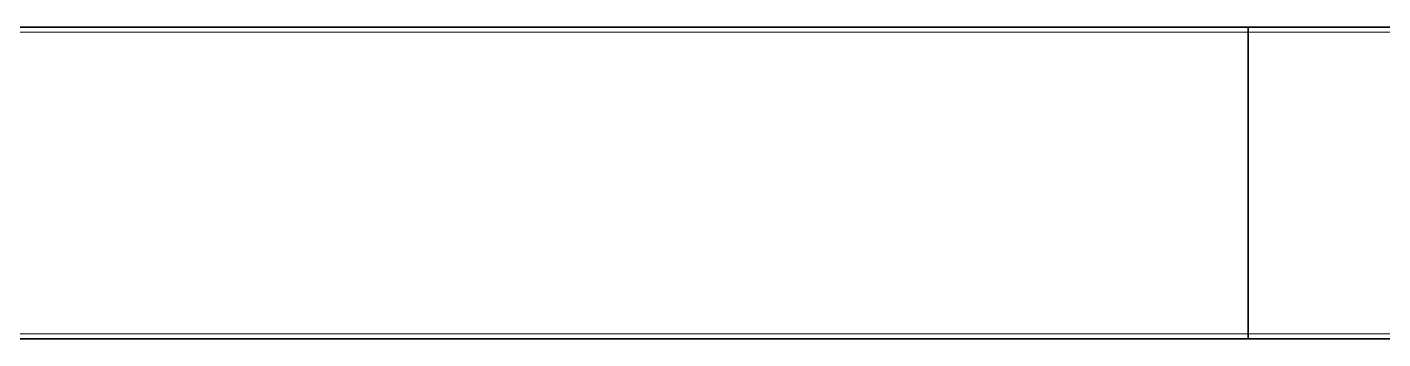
# Model space of a CAD drawing. Extents: x 28911 to 70911, y -59 to 29641.
# Drawn here: x 46481 to 48932, y 17648 to 18212 of the extents above; entities that cross this region are included whole.
import ezdxf

# ---------------------------------------------------------------- set-up
doc = ezdxf.new("R2010")
doc.units = 0
doc.header["$LTSCALE"] = 300
doc.header["$MEASUREMENT"] = 0
doc.layers.add('22 CONTINUA 0.18', color=3, linetype='Continuous', lineweight=18)
doc.layers.add('23 CONTINUA 0.35', color=4, linetype='Continuous', lineweight=35)

# ---------------------------------------------------------------- blocks, each defined once
blk = doc.blocks.new('A$Cb7a482d4')
at = {"layer": '22 CONTINUA 0.18', "color": 7}
for p, q in [((3000, 281.9), (0, 281.9)), ((0, 281.9), (0, -281.9)), ((3000, 272.8), (0, 272.8)), ((3000, 281.9), (3000, 273.5)), ((3000, 273.5), (3000, 272.8)), ((3000, 272.8), (3000, 267.3)), ((3000, 267.3), (3000, -267.3)), ((3000, -267.3), (3000, -272.8)), ((3000, -272.8), (0, -272.8)), ((3000, -281.9), (0, -281.9)), ((3000, -272.8), (3000, -273.5)), ((3000, -273.5), (3000, -281.9))]:
    blk.add_line(p, q, dxfattribs=at)
at = {"layer": '23 CONTINUA 0.35', "color": 7}
blk.add_lwpolyline([(0, -281.9), (3000, -281.9), (3000, 281.9), (0, 281.9)], close=True, dxfattribs=at)

msp = doc.modelspace()

# ---------------------------------------------------------------- block references
at = {"layer": '23 CONTINUA 0.35', "rotation": 180}
for p in [(48687.958, 17929.689), (51687.958, 17929.689)]:
    msp.add_blockref('A$Cb7a482d4', p, dxfattribs=at)

doc.saveas('drawing.dxf')
